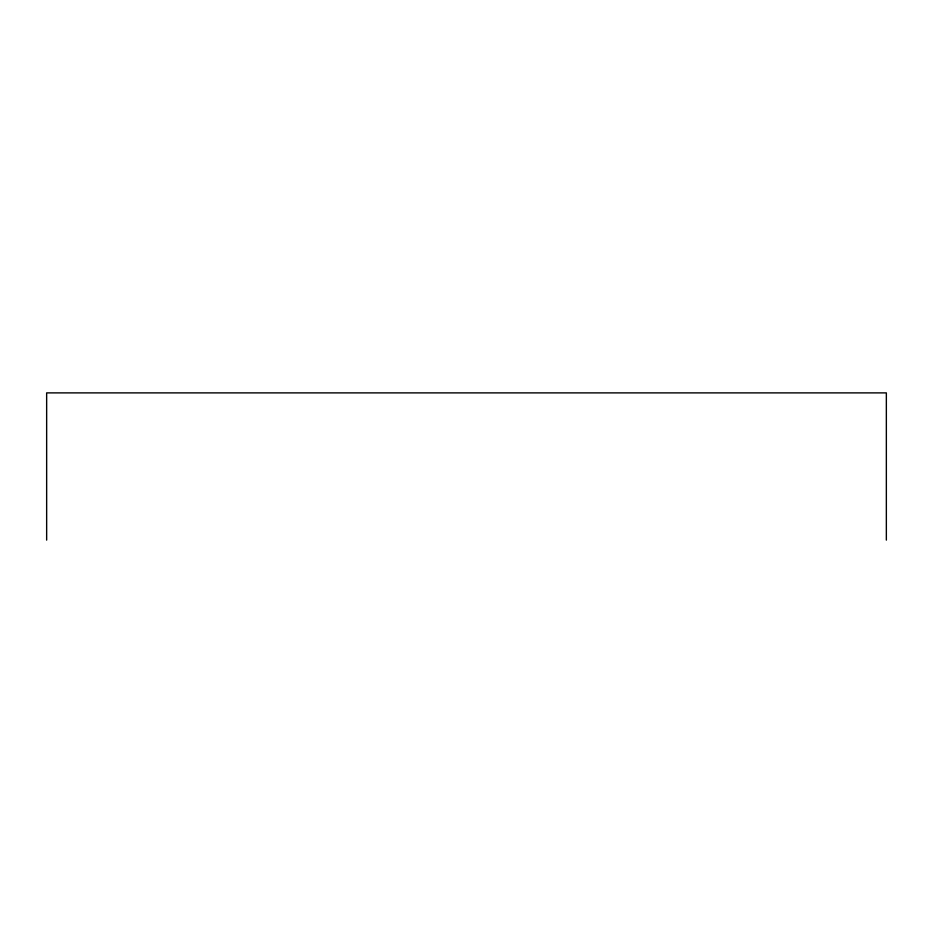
<?xml version="1.0" encoding="UTF-8"?>
<svg xmlns="http://www.w3.org/2000/svg" width="933" height="933" viewBox="0 0 933 933"><rect width="100%" height="100%" fill="white"/><g stroke="black" fill="none" stroke-linecap="round" stroke-linejoin="round"><path stroke-width="1.4" d="M886.35 540.114L886.35 392.886L46.65 392.886L46.65 540.114"/></g></svg>
